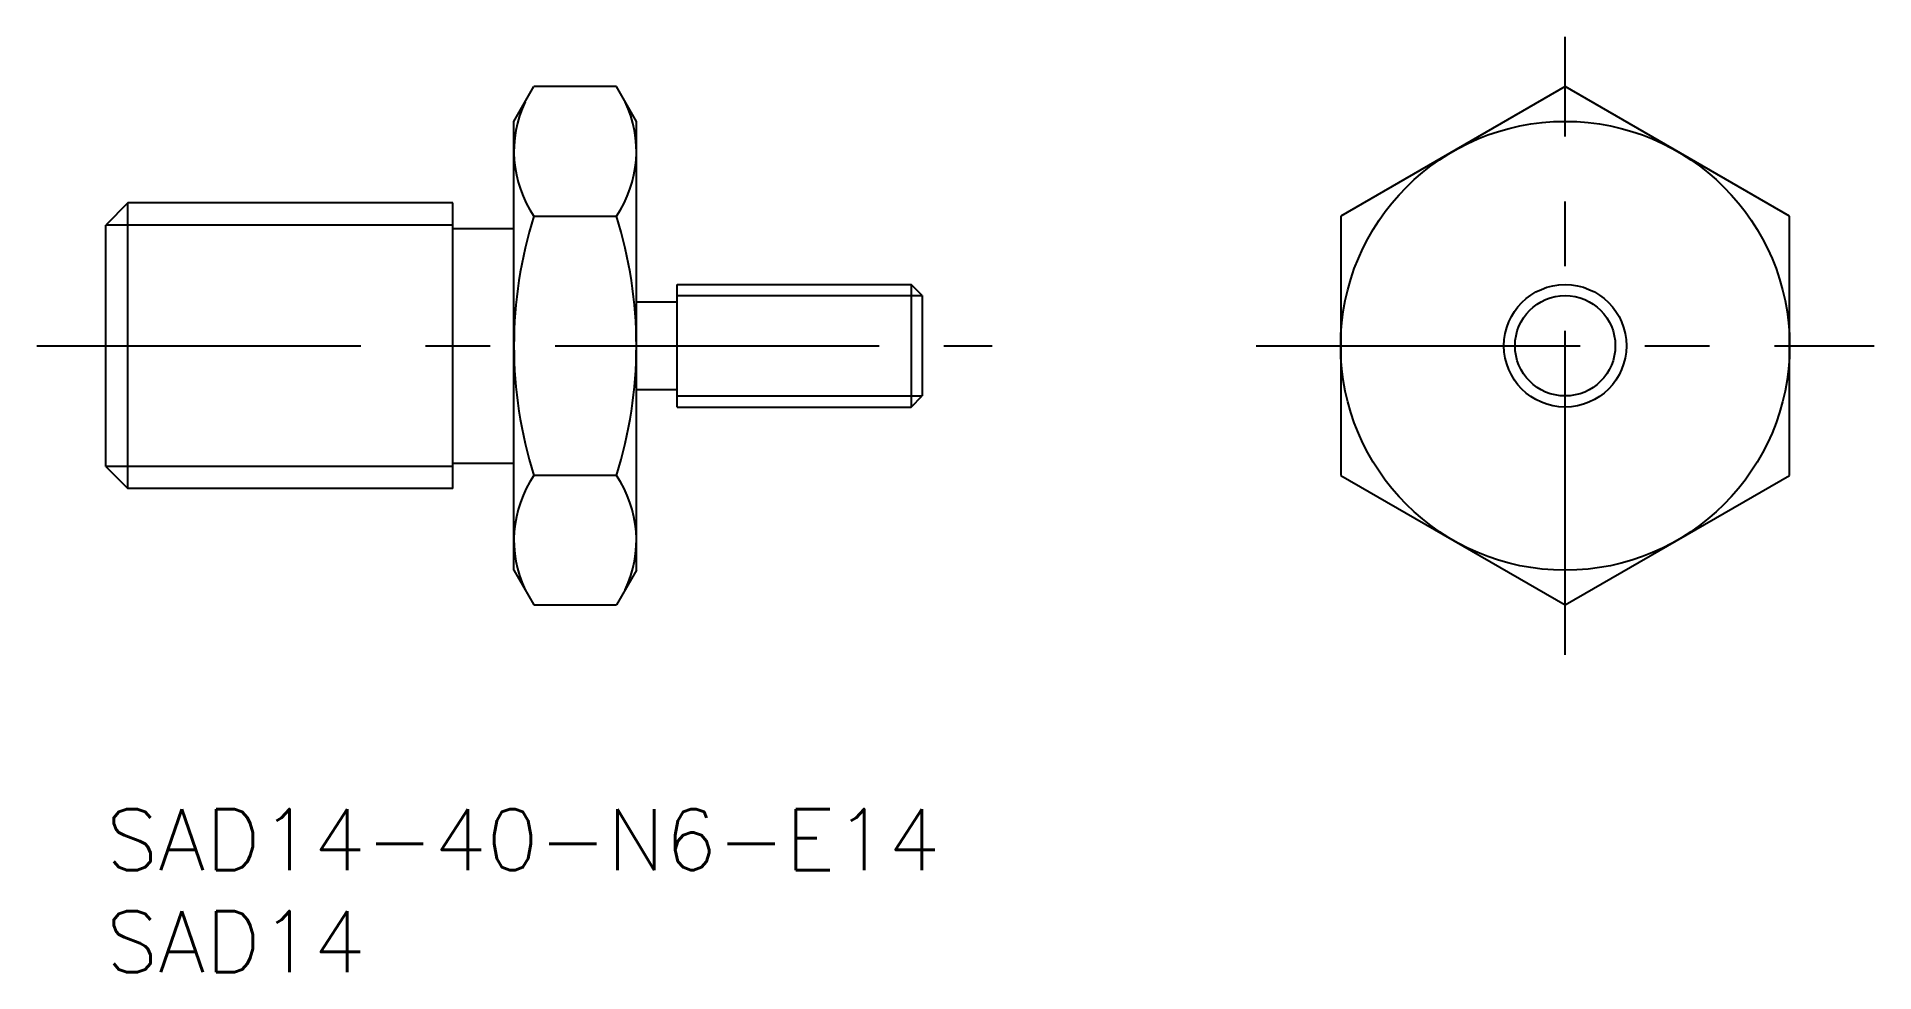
# Model space of a CAD drawing. Extents: x -3.4 to 86.7, y -8 to 37.8.
import ezdxf

# ---------------------------------------------------------------- set-up
doc = ezdxf.new("R2010")
doc.units = 0
doc.header["$LTSCALE"] = 0.5
doc.linetypes.add('CENTER', pattern=[50.8, 31.75, -6.35, 6.35, -6.35])
for name, color, linetype in [('MSM_CENTER', 1, 'CENTER'), ('MSM_CONTINUOUS', 7, 'CONTINUOUS'), ('MSM_NARROW', 5, 'CONTINUOUS'), ('MSM_PART_NUMBER', 7, 'CONTINUOUS')]:
    doc.layers.add(name, color=color, linetype=linetype)
doc.styles.get("Standard").update_dxf_attribs({"font": 'txt.shx', "height": 3, "bigfont": 'bigfont.shx'})

# ---------------------------------------------------------------- blocks, each defined once
blk = doc.blocks.new('*U9')
at = {"layer": 'MSM_PART_NUMBER'}
blk.add_text('SAD14-40-N6-E14', height=3, dxfattribs=at).set_placement((0, -3))
blk = doc.blocks.new('*U10')
at = {"layer": 'MSM_PART_NUMBER'}
blk.add_text('SAD14', height=3, dxfattribs=at).set_placement((0, -8))

msp = doc.modelspace()

# ---------------------------------------------------------------- linework, layer by layer
at = {"layer": 'MSM_CENTER'}
for p, q in [((71.514, 7.556), (71.514, 37.848)), ((-3.385, 22.702), (43.429, 22.702)), ((56.368, 22.702), (86.66, 22.702))]:
    msp.add_line(p, q, dxfattribs=at)
at = {"layer": 'MSM_CONTINUOUS'}
for p, q in [((20, 33.702), (20.982, 35.403)), ((25.018, 35.403), (20.982, 35.403)), ((26, 33.702), (25.018, 35.403)), ((71.514, 35.403), (60.514, 29.053)), ((82.514, 29.053), (71.514, 35.403)), ((20, 11.702), (20, 33.702)), ((26, 11.702), (26, 33.702)), ((1.082, 29.702), (0, 28.619)), ((17, 29.702), (1.082, 29.702)), ((1.082, 15.702), (1.082, 29.702)), ((17, 15.702), (17, 29.702)), ((20.982, 29.053), (25.018, 29.053)), ((60.514, 29.053), (60.514, 16.351)), ((82.514, 16.351), (82.514, 29.053)), ((0, 16.784), (0, 28.619)), ((17, 28.452), (20, 28.452)), ((28, 25.702), (39.458, 25.702)), ((28, 19.702), (28, 25.702)), ((40, 25.16), (39.458, 25.702)), ((39.458, 25.702), (39.458, 19.702)), ((26, 24.852), (28, 24.852)), ((40, 25.16), (40, 20.243)), ((26, 20.552), (28, 20.552)), ((39.458, 19.702), (40, 20.243)), ((28, 19.702), (39.458, 19.702)), ((0, 16.784), (1.082, 15.702)), ((17, 16.952), (20, 16.952)), ((25.018, 16.351), (20.982, 16.351)), ((60.514, 16.351), (71.514, 10)), ((71.514, 10), (82.514, 16.351)), ((17, 15.702), (1.082, 15.702)), ((20, 11.702), (20.982, 10)), ((26, 11.702), (25.018, 10)), ((20.982, 10), (25.018, 10))]:
    msp.add_line(p, q, dxfattribs=at)
for radius in [11, 3]:
    msp.add_circle((71.514, 22.702), radius, dxfattribs=at)
for centre, radius, start, end in [((25.623, 32.228), 5.623, 154.38425, 214.38425), ((20.377, 32.228), 5.623, 325.61575, 25.61575), ((41.018, 22.702), 21.018, 162.41205, 197.58795), ((4.982, 22.702), 21.018, 342.41205, 17.58795), ((25.623, 13.175), 5.623, 145.61575, 205.61575), ((20.377, 13.175), 5.623, 334.38425, 34.38425)]:
    msp.add_arc(centre, radius, start, end, dxfattribs=at)
at = {"layer": 'MSM_NARROW'}
for p, q in [((17, 28.619), (0, 28.619)), ((28, 25.16), (40, 25.16)), ((28, 20.243), (40, 20.243)), ((17, 16.784), (0, 16.784))]:
    msp.add_line(p, q, dxfattribs=at)
msp.add_circle((71.514, 22.702), 2.458, dxfattribs=at)

# ---------------------------------------------------------------- block references
at = {"layer": 'MSM_CONTINUOUS'}
for name in ['*U9', '*U10']:
    msp.add_blockref(name, (0, 0), dxfattribs=at)

doc.saveas('drawing.dxf')
